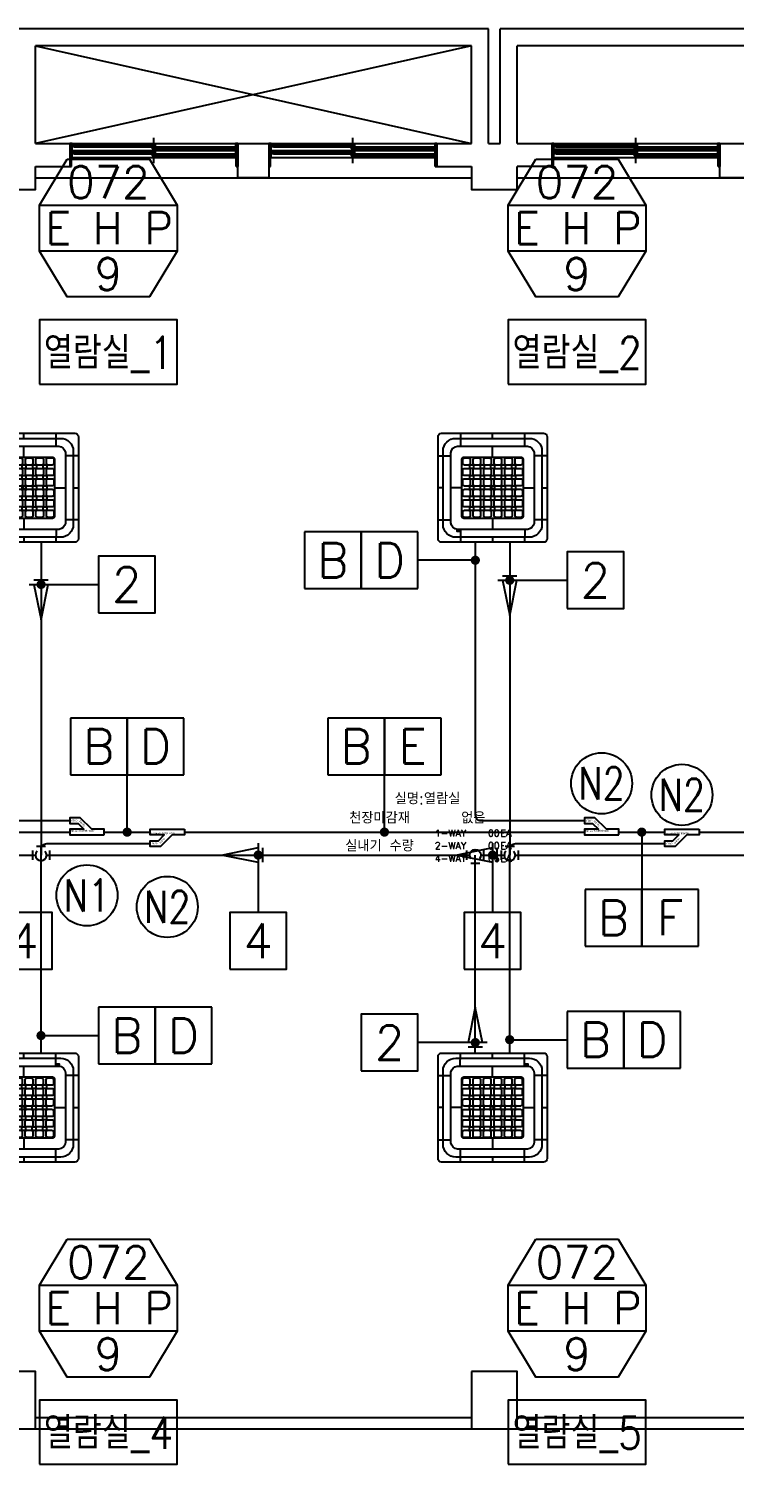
# Model space of a CAD drawing. Header units: millimetres. Extents: x -56261 to 196039, y 9480 to 100001.
# Drawn here: x 171626 to 177774, y 77371 to 89879 of the extents above; entities that cross this region are included whole.
import ezdxf
from ezdxf.enums import TextEntityAlignment as Align

# ---------------------------------------------------------------- set-up
doc = ezdxf.new("R2010")
doc.units = ezdxf.units.MM
for name, color, linetype in [('DVM_DRAIN', 5, 'Continuous'), ('DVM_DRAIN_MARK', 7, 'Continuous'), ('DVM_INDOOR', 7, 'Continuous'), ('DVM_INOUT_MARK', 2, 'Continuous'), ('DVM_INOUT_NAME', 7, 'Continuous'), ('DVM_JOINT', 6, 'Continuous'), ('DVM_PIPE', 3, 'Continuous'), ('DVM_PIPE_MARK', 2, 'Continuous'), ('PLAN', 9, 'Continuous'), ('현장조사', 4, 'Continuous')]:
    doc.layers.add(name, color=color, linetype=linetype)
doc.layers.add('DVM_PMAT_MARK', color=6, linetype='Continuous', lineweight=25)
doc.styles.add('DVM_DEFAULT', font='romans.shx', dxfattribs={"bigfont": 'whgtxt.shx'})
doc.styles.add('GHS', font='romans.shx', dxfattribs={"width": 0.8, "bigfont": 'ghs.shx'})
doc.styles.add('삼성전자', font='')
doc.styles.get('삼성전자').set_extended_font_data('Gulim')

# ---------------------------------------------------------------- blocks, each defined once
blk = doc.blocks.new('ID_C_G4_T')
at = {"layer": 'DVM_INDOOR', "color": 0}
for p, q in [((-280, 475), (-280, 363)), ((0, 431), (0, 475)), ((280, 475), (280, 362)), ((-475, 280), (-362, 280)), ((0, 268), (0, 362)), ((475, 280), (362, 280)), ((-267, 0), (-363, 0)), ((-431, 0), (-473, 0)), ((267, 0), (362, 0)), ((431, 0), (475, 0)), ((-475, -280), (-362, -280)), ((-280, -362), (-280, -475)), ((0, -267), (0, -362)), ((281, -362), (280, -475)), ((475, -280), (362, -280)), ((0, -431), (0, -475))]:
    blk.add_line(p, q, dxfattribs=at)
for points in [[(-445, 475), (445, 475, -0.414214), (475, 445), (475, -445, -0.414214), (445, -475), (-445, -475, -0.414214), (-475, -445), (-475, 445, -0.414214)], [(-321, 431), (321, 431, -0.414214), (431, 321), (431, -321, -0.414214), (321, -431), (-321, -431, -0.414214), (-431, -321), (-431, 321, -0.414214)], [(-304, 363), (304, 362, -0.356312), (362, 308), (362, -310, -0.324549), (309, -362), (-304, -362, -0.384731), (-363, -304), (-363, 304, -0.377296)], [(-267, 249, -0.414214), (-249, 267), (249, 267, -0.414214), (267, 249), (267, -249, -0.414214), (249, -267), (-249, -267, -0.414214), (-267, -249)], [(-259, 247, -0.414214), (-246, 260), (-208, 260, -0.414214), (-195, 247), (-195, 211, -0.414214), (-208, 198), (-246, 198, -0.414214), (-259, 211)], [(-168, 247, -0.414214), (-155, 260), (-117, 260, -0.414214), (-104, 247), (-104, 211, -0.414214), (-117, 198), (-155, 198, -0.414214), (-168, 211)], [(-77, 248, -0.414214), (-64, 260), (-25, 260, -0.414214), (-13, 248), (-13, 211, -0.414214), (-25, 198), (-64, 198, -0.414214), (-77, 211)], [(15, 248, -0.414214), (27, 260), (66, 260, -0.414214), (79, 248), (79, 211, -0.414214), (66, 198), (27, 198, -0.414214), (15, 211)], [(106, 248, -0.414214), (119, 261), (157, 261, -0.414214), (170, 248), (170, 211, -0.414214), (157, 198), (119, 198, -0.414214), (106, 211)], [(197, 248, -0.414214), (210, 261), (248, 261, -0.414214), (261, 248), (261, 211, -0.414214), (248, 198), (210, 198, -0.414214), (197, 211)], [(-259, 156, -0.414214), (-246, 169), (-208, 169, -0.414214), (-195, 156), (-195, 119, -0.414214), (-208, 107), (-246, 107, -0.414214), (-259, 119)], [(-197, 194, -0.414214), (-191, 200), (-170, 200, -0.414214), (-165, 194), (-165, 173, -0.414214), (-170, 167), (-191, 167, -0.414214), (-197, 173)], [(-168, 156, -0.414214), (-155, 169), (-117, 169, -0.414214), (-104, 156), (-104, 119, -0.414214), (-117, 107), (-155, 107, -0.414214), (-168, 119)], [(-106, 194, -0.414214), (-100, 200), (-79, 200, -0.414214), (-73, 194), (-73, 173, -0.414214), (-79, 167), (-100, 167, -0.414214), (-106, 173)], [(-77, 156, -0.414214), (-64, 169), (-25, 169, -0.414214), (-13, 156), (-13, 120, -0.414214), (-25, 107), (-64, 107, -0.414214), (-77, 120)], [(-15, 194, -0.414214), (-9, 200), (12, 200, -0.414214), (18, 194), (18, 173, -0.414214), (12, 167), (-9, 167, -0.414214), (-15, 173)], [(15, 156, -0.414214), (27, 169), (66, 169, -0.414214), (79, 156), (79, 120, -0.414214), (66, 107), (27, 107, -0.414214), (15, 120)], [(77, 194, -0.414214), (82, 200), (103, 200, -0.414214), (109, 194), (109, 173, -0.414214), (103, 167), (82, 167, -0.414214), (77, 173)], [(106, 157, -0.414214), (119, 169), (157, 169, -0.414214), (170, 157), (170, 120, -0.414214), (157, 107), (119, 107, -0.414214), (106, 120)], [(168, 194, -0.414214), (174, 200), (195, 200, -0.414214), (200, 194), (200, 173, -0.414214), (195, 167), (174, 167, -0.414214), (168, 173)], [(197, 157, -0.414214), (210, 169), (248, 169, -0.414214), (261, 157), (261, 120, -0.414214), (248, 107), (210, 107, -0.414214), (197, 120)], [(-259, 65, -0.414214), (-246, 78), (-208, 78, -0.414214), (-195, 65), (-195, 28, -0.414214), (-208, 15), (-246, 15, -0.414214), (-259, 28)], [(-197, 103, -0.414214), (-191, 108), (-170, 108, -0.414214), (-165, 103), (-165, 82, -0.414214), (-170, 76), (-191, 76, -0.414214), (-197, 82)], [(-197, 11, -0.414214), (-191, 17), (-170, 17, -0.414214), (-165, 11), (-165, -10, -0.414214), (-170, -15), (-191, -15, -0.414214), (-197, -10)], [(-168, 65, -0.414214), (-155, 78), (-117, 78, -0.414214), (-104, 65), (-104, 28, -0.414214), (-117, 15), (-155, 15, -0.414214), (-168, 28)], [(-106, 103, -0.414214), (-100, 108), (-79, 108, -0.414214), (-73, 103), (-73, 82, -0.414214), (-79, 76), (-100, 76, -0.414214), (-106, 82)], [(-106, 11, -0.414214), (-100, 17), (-79, 17, -0.414214), (-73, 11), (-73, -10, -0.414214), (-79, -15), (-100, -15, -0.414214), (-106, -10)], [(-77, 65, -0.414214), (-64, 78), (-25, 78, -0.414214), (-13, 65), (-13, 28, -0.414214), (-25, 15), (-64, 15, -0.414214), (-77, 28)], [(-15, 103, -0.414214), (-9, 108), (12, 108, -0.414214), (18, 103), (18, 82, -0.414214), (12, 76), (-9, 76, -0.414214), (-15, 82)], [(-15, 11, -0.414214), (-9, 17), (12, 17, -0.414214), (18, 11), (18, -10, -0.414214), (12, -15), (-9, -15, -0.414214), (-15, -10)], [(15, 65, -0.414214), (27, 78), (66, 78, -0.414214), (79, 65), (79, 28, -0.414214), (66, 15), (27, 15, -0.414214), (15, 28)], [(77, 103, -0.414214), (82, 108), (103, 108, -0.414214), (109, 103), (109, 82, -0.414214), (103, 76), (82, 76, -0.414214), (77, 82)], [(77, 11, -0.414214), (82, 17), (103, 17, -0.414214), (109, 11), (109, -10, -0.414214), (103, -15), (82, -15, -0.414214), (77, -10)], [(106, 65, -0.414214), (119, 78), (157, 78, -0.414214), (170, 65), (170, 28, -0.414214), (157, 16), (119, 16, -0.414214), (106, 28)], [(168, 103, -0.414214), (174, 108), (195, 108, -0.414214), (200, 103), (200, 82, -0.414214), (195, 76), (174, 76, -0.414214), (168, 82)], [(168, 11, -0.414214), (174, 17), (195, 17, -0.414214), (200, 11), (200, -10, -0.414214), (195, -15), (174, -15, -0.414214), (168, -10)], [(197, 65, -0.414214), (210, 78), (248, 78, -0.414214), (261, 65), (261, 28, -0.414214), (248, 16), (210, 16, -0.414214), (197, 28)], [(-259, -26, -0.414214), (-246, -13), (-208, -13, -0.414214), (-195, -26), (-195, -63, -0.414214), (-208, -76), (-246, -76, -0.414214), (-259, -63)], [(-259, -117, -0.414214), (-246, -105), (-208, -105, -0.414214), (-195, -117), (-195, -154, -0.414214), (-208, -167), (-246, -167, -0.414214), (-259, -154)], [(-197, -80, -0.414214), (-191, -74), (-170, -74, -0.414214), (-165, -80), (-165, -101, -0.414214), (-170, -107), (-191, -107, -0.414214), (-197, -101)], [(-168, -26, -0.414214), (-155, -13), (-117, -13, -0.414214), (-104, -26), (-104, -63, -0.414214), (-117, -76), (-155, -76, -0.414214), (-168, -63)], [(-168, -117, -0.414214), (-155, -105), (-117, -105, -0.414214), (-104, -117), (-104, -154, -0.414214), (-117, -167), (-155, -167, -0.414214), (-168, -154)], [(-106, -80, -0.414214), (-100, -74), (-79, -74, -0.414214), (-73, -80), (-73, -101, -0.414214), (-79, -106), (-100, -106, -0.414214), (-106, -101)], [(-77, -26, -0.414214), (-64, -13), (-25, -13, -0.414214), (-13, -26), (-13, -63, -0.414214), (-25, -76), (-64, -76, -0.414214), (-77, -63)], [(-77, -117, -0.414214), (-64, -105), (-25, -105, -0.414214), (-13, -117), (-13, -154, -0.414214), (-25, -167), (-64, -167, -0.414214), (-77, -154)], [(-15, -80, -0.414214), (-9, -74), (12, -74, -0.414214), (18, -80), (18, -101, -0.414214), (12, -107), (-9, -107, -0.414214), (-15, -101)], [(15, -26, -0.414214), (27, -13), (66, -13, -0.414214), (79, -26), (79, -63, -0.414214), (66, -76), (27, -76, -0.414214), (15, -63)], [(15, -117, -0.414214), (27, -105), (66, -105, -0.414214), (79, -117), (79, -154, -0.414214), (66, -167), (27, -167, -0.414214), (15, -154)], [(77, -80, -0.414214), (82, -74), (103, -74, -0.414214), (109, -80), (109, -101, -0.414214), (103, -107), (82, -107, -0.414214), (77, -101)], [(106, -26, -0.414214), (119, -13), (157, -13, -0.414214), (170, -26), (170, -63, -0.414214), (157, -75), (119, -75, -0.414214), (106, -63)], [(106, -117, -0.414214), (119, -104), (157, -104, -0.414214), (170, -117), (170, -154, -0.414214), (157, -167), (119, -167, -0.414214), (106, -154)], [(168, -80, -0.414214), (174, -74), (195, -74, -0.414214), (200, -80), (200, -101, -0.414214), (195, -106), (174, -106, -0.414214), (168, -101)], [(197, -26, -0.414214), (210, -13), (248, -13, -0.414214), (261, -26), (261, -63, -0.414214), (248, -75), (210, -75, -0.414214), (197, -63)], [(197, -117, -0.414214), (210, -104), (248, -104, -0.414214), (261, -117), (261, -154, -0.414214), (248, -167), (210, -167, -0.414214), (197, -154)], [(-259, -208, -0.414214), (-246, -196), (-208, -196, -0.414214), (-195, -208), (-195, -245, -0.414214), (-208, -258), (-246, -258, -0.414214), (-259, -245)], [(-197, -171, -0.414214), (-191, -165), (-170, -165, -0.414214), (-165, -171), (-165, -192, -0.414214), (-170, -198), (-191, -198, -0.414214), (-197, -192)], [(-168, -208, -0.414214), (-155, -196), (-117, -196, -0.414214), (-104, -208), (-104, -245, -0.414214), (-117, -258), (-155, -258, -0.414214), (-168, -245)], [(-106, -171, -0.414214), (-100, -165), (-79, -165, -0.414214), (-73, -171), (-73, -192, -0.414214), (-79, -198), (-100, -198, -0.414214), (-106, -192)], [(-77, -208, -0.414214), (-64, -196), (-25, -196, -0.414214), (-13, -208), (-13, -245, -0.414214), (-25, -258), (-64, -258, -0.414214), (-77, -245)], [(-15, -171, -0.414214), (-9, -165), (12, -165, -0.414214), (18, -171), (18, -192, -0.414214), (12, -198), (-9, -198, -0.414214), (-15, -192)], [(15, -208, -0.414214), (27, -196), (66, -196, -0.414214), (79, -208), (79, -245, -0.414214), (66, -258), (27, -258, -0.414214), (15, -245)], [(77, -171, -0.414214), (82, -165), (103, -165, -0.414214), (109, -171), (109, -192, -0.414214), (103, -198), (82, -198, -0.414214), (77, -192)], [(106, -208, -0.414214), (119, -195), (157, -195, -0.414214), (170, -208), (170, -245, -0.414214), (157, -258), (119, -258, -0.414214), (106, -245)], [(168, -171, -0.414214), (174, -165), (195, -165, -0.414214), (200, -171), (200, -192, -0.414214), (195, -198), (174, -198, -0.414214), (168, -192)], [(197, -208, -0.414214), (210, -195), (248, -195, -0.414214), (261, -208), (261, -245, -0.414214), (248, -258), (210, -258, -0.414214), (197, -245)], [(-308, -366, -0.414214), (-307, -365), (-289, -365, -0.414214), (-288, -366), (-288, -380, -0.414214), (-289, -381), (-307, -381, -0.414214), (-308, -380)]]:
    blk.add_lwpolyline(points, format="xyb", close=True, dxfattribs=at)
at = {"layer": 'DVM_INDOOR', "color": 252}
for points in [[(0, 0), (-15, 0)], [(0, 0), (0, -15)]]:
    blk.add_lwpolyline(points, dxfattribs=at)
blk = doc.blocks.new('INOUT_MARK')
at = {"layer": 'DVM_INOUT_MARK', "color": 0}
for p, q in [((-600, 1560), (600, 1560)), ((600, 1160), (-600, 1160))]:
    blk.add_line(p, q, dxfattribs=at)
blk.add_lwpolyline([(-360, 1960), (360, 1960), (600, 1560), (600, 1160), (360, 760), (-360, 760), (-600, 1160), (-600, 1560), (-360, 1960)], dxfattribs=at)
at = {"layer": 'DVM_INOUT_NAME'}
blk.add_lwpolyline([(-600, 0), (600, 0), (600, 560), (-600, 560)], close=True, dxfattribs=at)
at = {"layer": 'DVM_INOUT_MARK', "color": 0, "style": 'DVM_DEFAULT'}
for tag, p in [('CAP', (0, 1760)), ('NO', (0, 960))]:
    blk.add_attdef(tag, text='', height=280, dxfattribs=at).set_placement(p, align=Align.MIDDLE_CENTER)
for tag, width, p, p2 in [('MNAME', 0.53094, (-549, 1220), (563, 1220)), ('QTY', 0.517418, (710, 1220), (1089, 1220))]:
    blk.add_attdef(tag, text='', height=280, dxfattribs=dict(at, width=width)).set_placement(p, p2, align=Align.FIT)
at = {"layer": 'DVM_INOUT_NAME', "style": 'DVM_DEFAULT', "width": 1.097081}
blk.add_attdef('INAME', text='', height=280, dxfattribs=at).set_placement((-562, 134), (564, 134), align=Align.FIT)
blk = doc.blocks.new('AC_D_T')
at = {"layer": 'DVM_DRAIN', "color": 1}
for p, q in [((-74, 40), (-74, -40)), ((40, 74), (-40, 74)), ((74, 40), (74, -40))]:
    blk.add_line(p, q, dxfattribs=at)
at = {"layer": 'DVM_DRAIN', "color": 2}
blk.add_arc((0, 0), 48.8, 136.3157, 43.6843, dxfattribs=at)
blk = doc.blocks.new('AC_RF')
at = {"layer": 'DVM_JOINT'}
blk.add_lwpolyline([(-150, 25), (-150, -25), (-42, -25), (58, -125), (150, -125), (150, -75), (78, -75), (28, -25), (150, -25), (150, 25), (-150, 25)], dxfattribs=at)
at = {"layer": 'DVM_JOINT', "style": '삼성전자'}
for s, p in [('샤프에어테크시스템(주)', (37, -13)), ('-3610', (107, -100))]:
    blk.add_text(s, height=15, dxfattribs=at).set_placement(p, align=Align.MIDDLE_CENTER)
blk.add_text('02-431', height=15, rotation=315, dxfattribs=at).set_placement((44, -76), align=Align.MIDDLE_CENTER)
blk = doc.blocks.new('PIPE_MARK_LG')
at = {"layer": 'DVM_PIPE_MARK', "color": 0}
for p, q in [((0, 247), (-494, 247)), ((-494, 247), (-494, -247)), ((494, 247), (0, 247)), ((0, 247), (0, -247)), ((0, -247), (0, 247)), ((494, -247), (494, 247)), ((-494, -247), (0, -247)), ((0, -247), (494, -247))]:
    blk.add_line(p, q, dxfattribs=at)
at = {"layer": 'DVM_PIPE_MARK', "color": 0, "style": 'DVM_DEFAULT'}
for tag, p in [('L', (-247, 0)), ('G', (247, 0))]:
    blk.add_attdef(tag, text='', height=300, dxfattribs=at).set_placement(p, align=Align.MIDDLE)
blk = doc.blocks.new('PMAT_MARK')
at = {"layer": 'DVM_PMAT_MARK'}
blk.add_circle((0, 0), 266, dxfattribs=at)
at = {"layer": 'DVM_PMAT_MARK', "style": 'DVM_DEFAULT', "width": 0.8}
blk.add_attdef('$SYM', text='', height=280, dxfattribs=at).set_placement((0, 0), align=Align.MIDDLE)
blk = doc.blocks.new('DRAIN_DIR')
at = {"layer": 'DVM_DRAIN_MARK', "color": 0, "linetype": 'Continuous'}
for p, q in [((-39, -63), (-39, 63)), ((0, -105), (0, 105)), ((308, 0), (0, 63)), ((0, -63), (308, 0))]:
    blk.add_line(p, q, dxfattribs=at)
blk = doc.blocks.new('DRAIN_MARK')
at = {"layer": 'DVM_DRAIN_MARK', "color": 0}
blk.add_lwpolyline([(-247, -247), (247, -247), (247, 247), (-247, 247)], close=True, dxfattribs=at)
at = {"layer": 'DVM_DRAIN_MARK', "color": 0, "ltscale": 0.05, "style": 'DVM_DEFAULT'}
blk.add_attdef('S', text='', height=300, dxfattribs=at).set_placement((0, 0), align=Align.MIDDLE_CENTER)

msp = doc.modelspace()

# ---------------------------------------------------------------- linework, layer by layer
at = {"layer": 'DVM_DRAIN'}
for points in [[(171733.3, 85403.8), (171733.3, 82678.8)], [(175517.2, 80953.8), (175517.2, 82678.8)]]:
    msp.add_lwpolyline(points, dxfattribs=at)
at = {"layer": 'DVM_DRAIN', "color": 5}
for points in [[(175817.5, 85403.8), (175817.5, 82678.8)], [(171481.7, 82678.8), (171684.5, 82678.8)], [(171782, 82678.8), (175468.4, 82678.8)], [(175566, 82678.8), (175768.7, 82678.8)], [(175866.2, 82678.8), (180551.1, 82678.8)]]:
    msp.add_lwpolyline(points, dxfattribs=at)
at = {"layer": 'DVM_DRAIN_MARK', "color": 2}
for p, q in [((175817.5, 85072.8), (176317.5, 85072.8)), ((171733.3, 85036.6), (172233.3, 85036.6)), ((173625.2, 82678.8), (173625.2, 82178.8)), ((175667.3, 82678.8), (175667.3, 82178.8)), ((175517.2, 81045.2), (175017.2, 81045.2))]:
    msp.add_line(p, q, dxfattribs=at)
at = {"layer": 'DVM_DRAIN_MARK', "color": 2, "const_width": 40}
for points in [[(171713.3, 85036.6, -1), (171753.3, 85036.6, -1), (171753.3, 85036.6, -1)], [(175797.5, 85072.8, -1), (175837.5, 85072.8, -1), (175837.5, 85072.8, -1)], [(173605.2, 82678.8, -1), (173645.2, 82678.8, -1), (173645.2, 82678.8, -1)], [(175647.3, 82678.8, -1), (175687.3, 82678.8, -1), (175687.3, 82678.8, -1)], [(175497.2, 81045.2, -1), (175537.2, 81045.2, -1), (175537.2, 81045.2, -1)]]:
    msp.add_lwpolyline(points, format="xyb", close=True, dxfattribs=at)
at = {"layer": 'DVM_PIPE'}
for points in [[(171433.3, 85403.8), (171433.3, 83028.8, 0.4142136), (171483.3, 82978.8), (171983.3, 82978.8)], [(175517.5, 85403.8), (175517.5, 83028.8, 0.4142136), (175567.5, 82978.8), (176467.8, 82978.8)], [(171733, 80953.8), (171733, 82728.8, -0.4142136), (171783, 82778.8), (172683.3, 82778.8)], [(175817.2, 80953.8), (175817.2, 82728.8, -0.4142136), (175867.2, 82778.8), (177167.8, 82778.8)]]:
    msp.add_lwpolyline(points, format="xyb", dxfattribs=at)
for points in [[(168395.7, 82878.8), (171983.3, 82878.8)], [(172283.3, 82878.8), (172683.3, 82878.8)], [(172983.3, 82878.8), (176467.8, 82878.8)], [(176767.8, 82878.8), (177167.8, 82878.8)], [(177467.8, 82878.8), (181150.1, 82878.8)]]:
    msp.add_lwpolyline(points, dxfattribs=at)
at = {"layer": 'DVM_PIPE_MARK', "color": 1}
for p, q in [((175517.5, 85247.8), (175017.5, 85247.8)), ((172483.3, 82878.8), (172483.3, 83378.8)), ((174725.5, 82878.8), (174725.5, 83378.8)), ((176967.8, 82878.8), (176967.8, 82378.8)), ((171733, 81106.2), (172233, 81106.2)), ((175817.2, 81070.2), (176317.2, 81070.2))]:
    msp.add_line(p, q, dxfattribs=at)
at = {"layer": 'DVM_PIPE_MARK', "color": 1, "const_width": 40}
for points in [[(175497.5, 85247.8, -1), (175537.5, 85247.8, -1), (175537.5, 85247.8, -1)], [(172463.3, 82878.8, -1), (172503.3, 82878.8, -1), (172503.3, 82878.8, -1)], [(174705.5, 82878.8, -1), (174745.5, 82878.8, -1), (174745.5, 82878.8, -1)], [(176947.8, 82878.8, -1), (176987.8, 82878.8, -1), (176987.8, 82878.8, -1)], [(171713, 81106.2, -1), (171753, 81106.2, -1), (171753, 81106.2, -1)], [(175797.2, 81070.2, -1), (175837.2, 81070.2, -1), (175837.2, 81070.2, -1)]]:
    msp.add_lwpolyline(points, format="xyb", close=True, dxfattribs=at)
at = {"layer": 'PLAN'}
for p, q in [((175633.4, 89878.8), (171533.4, 89878.8)), ((175633.4, 88878.8), (175633.4, 89878.8)), ((179833.4, 89878.8), (175733.4, 89878.8)), ((175733.4, 88878.8), (175733.4, 89878.8)), ((175483.4, 89728.8), (171683.4, 89728.8)), ((171683.4, 88878.8), (171683.4, 89728.8)), ((175483.4, 89728.8), (171683.4, 88878.8)), ((171683.4, 89728.8), (175483.4, 88878.8)), ((175483.4, 88878.8), (175483.4, 89728.8)), ((179683.4, 89728.8), (175883.4, 89728.8)), ((175883.4, 88878.8), (175883.4, 89728.8)), ((171683.4, 88878.8), (175483.4, 88878.8)), ((171983.4, 88878.8), (171983.4, 88678.8)), ((172002.9, 88878.8), (173428.3, 88878.8)), ((172002.9, 88817.8), (173428.3, 88817.8)), ((172022.4, 88868.3), (172703.4, 88868.3)), ((172022.4, 88859.5), (172703.4, 88859.5)), ((172022.4, 88850.7), (172703.4, 88850.7)), ((172022.4, 88807.3), (172703.4, 88807.3)), ((172715.6, 88707.8), (172715.6, 88927.9)), ((172727.8, 88848.6), (173408.8, 88848.6)), ((172727.8, 88839.8), (173408.8, 88839.8)), ((172727.8, 88831), (173408.8, 88831)), ((173447.8, 88878.8), (173447.8, 88678.8)), ((173719, 88878.8), (173719, 88678.8)), ((173738.5, 88878.8), (175163.9, 88878.8)), ((173738.5, 88817.8), (175163.9, 88817.8)), ((173758, 88868.3), (174439, 88868.3)), ((173758, 88859.5), (174439, 88859.5)), ((173758, 88850.7), (174439, 88850.7)), ((173758, 88807.3), (174439, 88807.3)), ((174451.2, 88707.8), (174451.2, 88927.9)), ((174463.4, 88848.6), (175144.4, 88848.6)), ((174463.4, 88839.8), (175144.4, 88839.8)), ((174463.4, 88831), (175144.4, 88831)), ((175183.4, 88878.8), (175183.4, 88678.8)), ((175183.4, 88678.8), (175183.4, 88878.8)), ((175633.4, 88878.8), (175733.4, 88878.8)), ((175883.4, 88878.8), (176183.4, 88878.8)), ((176183.4, 88878.8), (176183.4, 88678.8)), ((176183.4, 88878.8), (176183.4, 88678.8)), ((176183.4, 88828.8), (177647.8, 88828.8)), ((176202.9, 88878.8), (177628.3, 88878.8)), ((176202.9, 88817.8), (177628.3, 88817.8)), ((176222.4, 88868.3), (176903.4, 88868.3)), ((176222.4, 88859.5), (176903.4, 88859.5)), ((176222.4, 88850.7), (176903.4, 88850.7)), ((176222.4, 88807.3), (176903.4, 88807.3)), ((176915.6, 88707.8), (176915.6, 88927.9)), ((176927.8, 88848.6), (177608.8, 88848.6)), ((176927.8, 88839.8), (177608.8, 88839.8)), ((176927.8, 88831), (177608.8, 88831)), ((177647.8, 88878.8), (177647.8, 88678.8)), ((171998, 88678.8), (171998, 88756.9)), ((172002.9, 88756.9), (173428.3, 88756.9)), ((172022.4, 88798.5), (172703.4, 88798.5)), ((172022.4, 88789.7), (172703.4, 88789.7)), ((172727.8, 88787.6), (173408.8, 88787.6)), ((172727.8, 88778.8), (173408.8, 88778.8)), ((172727.8, 88770), (173408.8, 88770)), ((173433.2, 88678.8), (173433.2, 88756.9)), ((173733.6, 88678.8), (173733.6, 88756.9)), ((173738.5, 88756.9), (175163.9, 88756.9)), ((173758, 88798.5), (174439, 88798.5)), ((173758, 88789.7), (174439, 88789.7)), ((174463.4, 88787.6), (175144.4, 88787.6)), ((174463.4, 88778.8), (175144.4, 88778.8)), ((174463.4, 88770), (175144.4, 88770)), ((175168.8, 88678.8), (175168.8, 88756.9)), ((176198, 88678.8), (176198, 88756.9)), ((176202.9, 88756.9), (177628.3, 88756.9)), ((176222.4, 88798.5), (176903.4, 88798.5)), ((176222.4, 88789.7), (176903.4, 88789.7)), ((176927.8, 88787.6), (177608.8, 88787.6)), ((176927.8, 88778.8), (177608.8, 88778.8)), ((176927.8, 88770), (177608.8, 88770)), ((177633.2, 88678.8), (177633.2, 88756.9)), ((171683.4, 88678.8), (171998, 88678.8)), ((171683.4, 88578.8), (175483.4, 88578.8)), ((173433.2, 88678.8), (173447.8, 88678.8)), ((173719, 88678.8), (173733.6, 88678.8)), ((175168.8, 88678.8), (175483.4, 88678.8)), ((176183.4, 88678.8), (175883.4, 88678.8)), ((175883.4, 88578.8), (179683.4, 88578.8)), ((176183.4, 88678.8), (176198, 88678.8)), ((177633.2, 88678.8), (177647.8, 88678.8)), ((177633.2, 88678.8), (177647.8, 88678.8)), ((167483.4, 77678.8), (175883.4, 77678.8)), ((171683.4, 77778.8), (175483.4, 77778.8)), ((175883.4, 77778.8), (179683.4, 77778.8)), ((175883.4, 77678.8), (180083.4, 77678.8))]:
    msp.add_line(p, q, dxfattribs=at)
for points in [[(172002.9, 88817.8), (172002.9, 88849.7), (171993.2, 88849.7), (171993.2, 88869.2), (172002.9, 88869.2), (172002.9, 88878.8), (171983.4, 88878.8), (171983.4, 88817.8), (172002.9, 88817.8)], [(172002.9, 88756.9), (172002.9, 88788.7), (171993.2, 88788.7), (171993.2, 88808.3), (172002.9, 88808.3), (172002.9, 88817.8), (171983.4, 88817.8), (171983.4, 88756.9), (172002.9, 88756.9)], [(173428.3, 88878.8), (173428.3, 88849.7), (173438, 88849.7), (173438, 88830.2), (173428.3, 88830.2), (173428.3, 88817.8), (173447.8, 88817.8), (173447.8, 88878.8), (173428.3, 88878.8)], [(173428.3, 88817.8), (173428.3, 88788.7), (173438, 88788.7), (173438, 88769.2), (173428.3, 88769.2), (173428.3, 88756.9), (173447.8, 88756.9), (173447.8, 88817.8), (173428.3, 88817.8)], [(173738.5, 88817.8), (173738.5, 88849.7), (173728.8, 88849.7), (173728.8, 88869.2), (173738.5, 88869.2), (173738.5, 88878.8), (173719, 88878.8), (173719, 88817.8), (173738.5, 88817.8)], [(173738.5, 88756.9), (173738.5, 88788.7), (173728.8, 88788.7), (173728.8, 88808.3), (173738.5, 88808.3), (173738.5, 88817.8), (173719, 88817.8), (173719, 88756.9), (173738.5, 88756.9)], [(175163.9, 88878.8), (175163.9, 88849.7), (175173.6, 88849.7), (175173.6, 88830.2), (175163.9, 88830.2), (175163.9, 88817.8), (175183.4, 88817.8), (175183.4, 88878.8), (175163.9, 88878.8)], [(175163.9, 88817.8), (175163.9, 88788.7), (175173.6, 88788.7), (175173.6, 88769.2), (175163.9, 88769.2), (175163.9, 88756.9), (175183.4, 88756.9), (175183.4, 88817.8), (175163.9, 88817.8)], [(176202.9, 88817.8), (176202.9, 88849.7), (176193.2, 88849.7), (176193.2, 88869.2), (176202.9, 88869.2), (176202.9, 88878.8), (176183.4, 88878.8), (176183.4, 88817.8), (176202.9, 88817.8)], [(176202.9, 88756.9), (176202.9, 88788.7), (176193.2, 88788.7), (176193.2, 88808.3), (176202.9, 88808.3), (176202.9, 88817.8), (176183.4, 88817.8), (176183.4, 88756.9), (176202.9, 88756.9)], [(177628.3, 88878.8), (177628.3, 88849.7), (177638, 88849.7), (177638, 88830.2), (177628.3, 88830.2), (177628.3, 88817.8), (177647.8, 88817.8), (177647.8, 88878.8), (177628.3, 88878.8)], [(177628.3, 88817.8), (177628.3, 88788.7), (177638, 88788.7), (177638, 88769.2), (177628.3, 88769.2), (177628.3, 88756.9), (177647.8, 88756.9), (177647.8, 88817.8), (177628.3, 88817.8)], [(171283.4, 88678.8), (171283.4, 88478.8), (171683.4, 88478.8), (171683.4, 88678.8)], [(175483.4, 88678.8), (175483.4, 88478.8), (175883.4, 88478.8), (175883.4, 88678.8)], [(171683.4, 77678.8), (171683.4, 78178.8), (171283.4, 78178.8)], [(175483.4, 78178.8), (175483.4, 77678.8)], [(175883.4, 77678.8), (175883.4, 78178.8), (175483.4, 78178.8)]]:
    msp.add_lwpolyline(points, dxfattribs=at)
for points in [[(171998, 88868.3), (172022.4, 88868.3), (172022.4, 88850.7), (171998, 88850.7)], [(171998, 88807.3), (172022.4, 88807.3), (172022.4, 88789.7), (171998, 88789.7)], [(172703.4, 88868.3), (172727.8, 88868.3), (172727.8, 88850.7), (172703.4, 88850.7)], [(172703.4, 88848.6), (172727.8, 88848.6), (172727.8, 88831), (172703.4, 88831)], [(172703.4, 88807.3), (172727.8, 88807.3), (172727.8, 88789.7), (172703.4, 88789.7)], [(173408.8, 88848.6), (173433.2, 88848.6), (173433.2, 88831), (173408.8, 88831)], [(173447.8, 88878.8), (173719, 88878.8), (173719, 88578.8), (173447.8, 88578.8)], [(173733.6, 88868.3), (173758, 88868.3), (173758, 88850.7), (173733.6, 88850.7)], [(173733.6, 88807.3), (173758, 88807.3), (173758, 88789.7), (173733.6, 88789.7)], [(174439, 88868.3), (174463.4, 88868.3), (174463.4, 88850.7), (174439, 88850.7)], [(174439, 88848.6), (174463.4, 88848.6), (174463.4, 88831), (174439, 88831)], [(174439, 88807.3), (174463.4, 88807.3), (174463.4, 88789.7), (174439, 88789.7)], [(175144.4, 88848.6), (175168.8, 88848.6), (175168.8, 88831), (175144.4, 88831)], [(176198, 88868.3), (176222.4, 88868.3), (176222.4, 88850.7), (176198, 88850.7)], [(176198, 88807.3), (176222.4, 88807.3), (176222.4, 88789.7), (176198, 88789.7)], [(176903.4, 88868.3), (176927.8, 88868.3), (176927.8, 88850.7), (176903.4, 88850.7)], [(176903.4, 88848.6), (176927.8, 88848.6), (176927.8, 88831), (176903.4, 88831)], [(176903.4, 88807.3), (176927.8, 88807.3), (176927.8, 88789.7), (176903.4, 88789.7)], [(177608.8, 88848.6), (177633.2, 88848.6), (177633.2, 88831), (177608.8, 88831)], [(177647.8, 88878.8), (177919, 88878.8), (177919, 88578.8), (177647.8, 88578.8)], [(172703.4, 88787.6), (172727.8, 88787.6), (172727.8, 88770), (172703.4, 88770)], [(173408.8, 88787.6), (173433.2, 88787.6), (173433.2, 88770), (173408.8, 88770)], [(174439, 88787.6), (174463.4, 88787.6), (174463.4, 88770), (174439, 88770)], [(175144.4, 88787.6), (175168.8, 88787.6), (175168.8, 88770), (175144.4, 88770)], [(176903.4, 88787.6), (176927.8, 88787.6), (176927.8, 88770), (176903.4, 88770)], [(177608.8, 88787.6), (177633.2, 88787.6), (177633.2, 88770), (177608.8, 88770)]]:
    msp.add_lwpolyline(points, close=True, dxfattribs=at)

# ---------------------------------------------------------------- block references
at = {"layer": 'DVM_DRAIN'}
for p in [(171733.3, 82678.8), (175817.5, 82678.8)]:
    msp.add_blockref('AC_D_T', p, dxfattribs=at)
at = {"layer": 'DVM_DRAIN', "extrusion": (0, -1.22465e-16, -1), "rotation": 180}
msp.add_blockref('AC_D_T', (-175517.2, 82678.8), dxfattribs=at)
at = {"layer": 'DVM_DRAIN_MARK', "color": 1}
for p, values in [((176564.5, 85072.8), {'S': '2'}), ((172480.3, 85036.6), {'S': '2'}), ((171583.1, 81931.8), {'S': '4'}), ((173625.2, 81931.8), {'S': '4'}), ((175667.3, 81931.8), {'S': '4'}), ((174770.2, 81045.2), {'S': '2'})]:
    msp.add_blockref('DRAIN_MARK', p, dxfattribs=at).add_auto_attribs(values)
at = {"layer": 'DVM_DRAIN_MARK', "color": 7}
for p, rotation in [((171733.3, 85036.6), 270), ((175817.5, 85072.8), 270), ((173625.2, 82678.8), 180), ((175667.3, 82678.8), 180), ((175517.2, 81045.2), 90)]:
    msp.add_blockref('DRAIN_DIR', p, dxfattribs=dict(at, rotation=rotation))
at = {"layer": 'DVM_INDOOR', "color": 4}
for p in [(171583.1, 85878.8), (175667.3, 85878.8)]:
    msp.add_blockref('ID_C_G4_T', p, dxfattribs=at)
at = {"layer": 'DVM_INDOOR', "color": 4, "rotation": 180}
for p in [(171583.1, 80478.8), (175667.3, 80478.8)]:
    msp.add_blockref('ID_C_G4_T', p, dxfattribs=at)
at = {"layer": 'DVM_INOUT_MARK'}
ref = msp.add_blockref('INOUT_MARK', (172319.4, 86781.3), dxfattribs=at)
ref.add_attrib('CAP', '072', dxfattribs={"color": 0, "height": 280, "style": 'DVM_DEFAULT'}).set_placement((172319.4, 88541.3), align=Align.MIDDLE_CENTER)
ref.add_attrib('MNAME', 'E H P', dxfattribs={"color": 0, "height": 280, "style": 'DVM_DEFAULT', "width": 0.967867}).set_placement((171770.6, 88001.4), (172882.1, 88001.4), align=Align.FIT)
ref.add_attrib('NO', '9', dxfattribs={"color": 0, "height": 280, "style": 'DVM_DEFAULT'}).set_placement((172319.4, 87741.3), align=Align.MIDDLE_CENTER)
ref.add_attrib('INAME', '열람실_1', dxfattribs={"layer": 'DVM_INOUT_NAME', "height": 280, "style": 'DVM_DEFAULT', "width": 0.725888}).set_placement((171757.6, 86915.3), (172883.9, 86915.3), align=Align.FIT)
ref = msp.add_blockref('INOUT_MARK', (176403.6, 86781.3), dxfattribs=at)
ref.add_attrib('CAP', '072', dxfattribs={"color": 0, "height": 280, "style": 'DVM_DEFAULT'}).set_placement((176403.6, 88541.3), align=Align.MIDDLE_CENTER)
ref.add_attrib('MNAME', 'E H P', dxfattribs={"color": 0, "height": 280, "style": 'DVM_DEFAULT', "width": 0.967867}).set_placement((175854.8, 88001.4), (176966.3, 88001.4), align=Align.FIT)
ref.add_attrib('NO', '9', dxfattribs={"color": 0, "height": 280, "style": 'DVM_DEFAULT'}).set_placement((176403.6, 87741.3), align=Align.MIDDLE_CENTER)
ref.add_attrib('INAME', '열람실_2', dxfattribs={"layer": 'DVM_INOUT_NAME', "height": 280, "style": 'DVM_DEFAULT', "width": 0.690298}).set_placement((175841.8, 86915.3), (176968.1, 86915.3), align=Align.FIT)
ref = msp.add_blockref('INOUT_MARK', (172319.4, 77370.9), dxfattribs=at)
ref.add_attrib('CAP', '072', dxfattribs={"color": 0, "height": 280, "style": 'DVM_DEFAULT'}).set_placement((172319.4, 79130.9), align=Align.MIDDLE_CENTER)
ref.add_attrib('MNAME', 'E H P', dxfattribs={"color": 0, "height": 280, "style": 'DVM_DEFAULT', "width": 0.967867}).set_placement((171770.6, 78591.1), (172882.1, 78591.1), align=Align.FIT)
ref.add_attrib('NO', '9', dxfattribs={"color": 0, "height": 280, "style": 'DVM_DEFAULT'}).set_placement((172319.4, 78330.9), align=Align.MIDDLE_CENTER)
ref.add_attrib('INAME', '열람실_4', dxfattribs={"layer": 'DVM_INOUT_NAME', "height": 280, "style": 'DVM_DEFAULT', "width": 0.684703}).set_placement((171757.6, 77504.9), (172883.9, 77504.9), align=Align.FIT)
ref = msp.add_blockref('INOUT_MARK', (176403.6, 77370.9), dxfattribs=at)
ref.add_attrib('CAP', '072', dxfattribs={"color": 0, "height": 280, "style": 'DVM_DEFAULT'}).set_placement((176403.6, 79130.9), align=Align.MIDDLE_CENTER)
ref.add_attrib('MNAME', 'E H P', dxfattribs={"color": 0, "height": 280, "style": 'DVM_DEFAULT', "width": 0.967867}).set_placement((175854.8, 78591.1), (176966.3, 78591.1), align=Align.FIT)
ref.add_attrib('NO', '9', dxfattribs={"color": 0, "height": 280, "style": 'DVM_DEFAULT'}).set_placement((176403.6, 78330.9), align=Align.MIDDLE_CENTER)
ref.add_attrib('INAME', '열람실_5', dxfattribs={"layer": 'DVM_INOUT_NAME', "height": 280, "style": 'DVM_DEFAULT', "width": 0.690298}).set_placement((175841.8, 77504.9), (176968.1, 77504.9), align=Align.FIT)
at = {"layer": 'DVM_JOINT', "rotation": 180}
for p in [(172133.3, 82878.8), (176617.8, 82878.8)]:
    msp.add_blockref('AC_RF', p, dxfattribs=at)
at = {"layer": 'DVM_JOINT', "extrusion": (0, -1.22465e-16, -1)}
for p in [(-172833.3, 82878.8), (-177317.8, 82878.8)]:
    msp.add_blockref('AC_RF', p, dxfattribs=at)
at = {"layer": 'DVM_PIPE_MARK', "color": 2}
ref = msp.add_blockref('PIPE_MARK_LG', (174523.5, 85247.8), dxfattribs=at)
ref.add_attrib('L', 'B', dxfattribs={"color": 4, "height": 300, "style": 'DVM_DEFAULT'}).set_placement((174276.5, 85247.8), align=Align.MIDDLE)
ref.add_attrib('G', 'D', dxfattribs={"color": 3, "height": 300, "style": 'DVM_DEFAULT'}).set_placement((174770.5, 85247.8), align=Align.MIDDLE)
ref = msp.add_blockref('PIPE_MARK_LG', (172483.3, 83625.8), dxfattribs=at)
ref.add_attrib('L', 'B', dxfattribs={"color": 4, "height": 300, "style": 'DVM_DEFAULT'}).set_placement((172236.3, 83625.8), align=Align.MIDDLE)
ref.add_attrib('G', 'D', dxfattribs={"color": 3, "height": 300, "style": 'DVM_DEFAULT'}).set_placement((172730.3, 83625.8), align=Align.MIDDLE)
ref = msp.add_blockref('PIPE_MARK_LG', (174725.5, 83625.8), dxfattribs=at)
ref.add_attrib('L', 'B', dxfattribs={"color": 4, "height": 300, "style": 'DVM_DEFAULT'}).set_placement((174478.5, 83625.8), align=Align.MIDDLE)
ref.add_attrib('G', 'E', dxfattribs={"color": 3, "height": 300, "style": 'DVM_DEFAULT'}).set_placement((174972.5, 83625.8), align=Align.MIDDLE)
ref = msp.add_blockref('PIPE_MARK_LG', (176967.8, 82131.8), dxfattribs=at)
ref.add_attrib('L', 'B', dxfattribs={"color": 4, "height": 300, "style": 'DVM_DEFAULT'}).set_placement((176720.8, 82131.8), align=Align.MIDDLE)
ref.add_attrib('G', 'F', dxfattribs={"color": 3, "height": 300, "style": 'DVM_DEFAULT'}).set_placement((177214.8, 82131.8), align=Align.MIDDLE)
ref = msp.add_blockref('PIPE_MARK_LG', (172727, 81106.2), dxfattribs=at)
ref.add_attrib('L', 'B', dxfattribs={"color": 4, "height": 300, "style": 'DVM_DEFAULT'}).set_placement((172480, 81106.2), align=Align.MIDDLE)
ref.add_attrib('G', 'D', dxfattribs={"color": 3, "height": 300, "style": 'DVM_DEFAULT'}).set_placement((172974, 81106.2), align=Align.MIDDLE)
ref = msp.add_blockref('PIPE_MARK_LG', (176811.2, 81070.2), dxfattribs=at)
ref.add_attrib('L', 'B', dxfattribs={"color": 4, "height": 300, "style": 'DVM_DEFAULT'}).set_placement((176564.2, 81070.2), align=Align.MIDDLE)
ref.add_attrib('G', 'D', dxfattribs={"color": 3, "height": 300, "style": 'DVM_DEFAULT'}).set_placement((177058.2, 81070.2), align=Align.MIDDLE)
at = {"layer": 'DVM_PMAT_MARK', "color": 6}
ref = msp.add_blockref('PMAT_MARK', (176617.8, 83303.8), dxfattribs=at)
ref.add_attrib('$SYM', 'N2', dxfattribs={"color": 6, "height": 280, "style": 'DVM_DEFAULT', "width": 0.8}).set_placement((176617.8, 83303.8), align=Align.MIDDLE)
ref = msp.add_blockref('PMAT_MARK', (177317.8, 83203.8), dxfattribs=at)
ref.add_attrib('$SYM', 'N2', dxfattribs={"color": 6, "height": 280, "style": 'DVM_DEFAULT', "width": 0.8}).set_placement((177317.8, 83203.8), align=Align.MIDDLE)
ref = msp.add_blockref('PMAT_MARK', (172133.3, 82327.5), dxfattribs=at)
ref.add_attrib('$SYM', 'N1', dxfattribs={"color": 6, "height": 280, "style": 'DVM_DEFAULT', "width": 0.8}).set_placement((172133.3, 82327.5), align=Align.MIDDLE)
ref = msp.add_blockref('PMAT_MARK', (172833.3, 82227.5), dxfattribs=at)
ref.add_attrib('$SYM', 'N2', dxfattribs={"color": 6, "height": 280, "style": 'DVM_DEFAULT', "width": 0.8}).set_placement((172833.3, 82227.5), align=Align.MIDDLE)

# ---------------------------------------------------------------- texts
at = {"layer": '현장조사', "color": 7, "style": 'GHS'}
for s, height, p in [('실명:열람실', 100, (175100.9, 83171.2)), ('없음', 100, (175500.4, 83003.9)), ('00', 60, (175678.7, 82869.9)), ('00', 60, (175678.7, 82760.3)), ('06', 60, (175678.7, 82650.7))]:
    msp.add_text(s, height=height, dxfattribs=at).set_placement(p, align=Align.MIDDLE_CENTER)
at = {"layer": '현장조사', "style": 'GHS'}
for s, height, p in [('천장마감재', 100, (174682.8, 83003.9)), ('실내기 수량', 100, (174682.8, 82760.3)), ('1-WAY', 60, (175300.6, 82869.9)), ('EA', 60, (175783.7, 82869.9)), ('2-WAY', 60, (175300.6, 82760.3)), ('4-WAY', 60, (175300.6, 82650.7)), ('EA', 60, (175783.7, 82760.3)), ('EA', 60, (175783.7, 82650.7))]:
    msp.add_text(s, height=height, dxfattribs=at).set_placement(p, align=Align.MIDDLE_CENTER)

doc.saveas('drawing.dxf')
